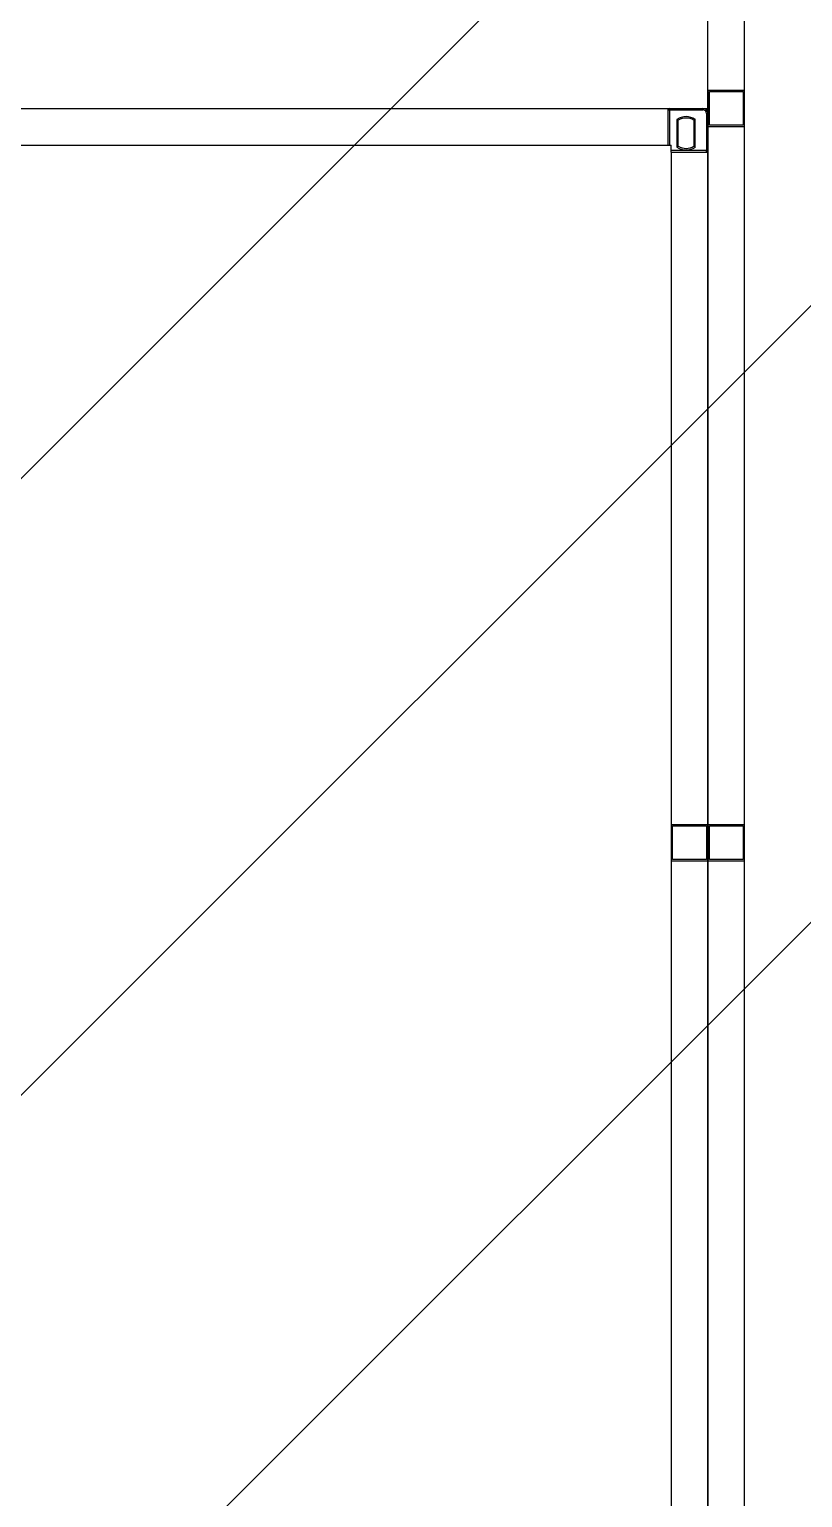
# Model space of a CAD drawing. Header units: millimetres. Extents: x 4133871 to 4440428, y -545651 to -495191.
# Drawn here: x 4199700.3 to 4199889.8, y -500163.6 to -499803.7 of the extents above; entities that cross this region are included whole.
import ezdxf

# ---------------------------------------------------------------- set-up
doc = ezdxf.new("R2010")
doc.units = ezdxf.units.MM
doc.header["$LTSCALE"] = 60
doc.layers.add('3', color=3, linetype='Continuous')

# ---------------------------------------------------------------- blocks, each defined once
blk = doc.blocks.new('KEY PLAN_NEW')
at = {"color": 253}
for p, q in [((-1280.86, -1428.38), (-1280.86, -1135.5)), ((-1283.86, -1190.44), (-1283.86, -1193.44)), ((-1283.86, -1190.44), (-1280.86, -1190.44)), ((-1283.74, -1193.32), (-1283.74, -1190.56)), ((-1283.74, -1190.56), (-1280.98, -1190.56)), ((-1280.98, -1190.56), (-1280.98, -1193.32)), ((-1280.98, -1190.56), (-1280.98, -1193.32)), ((-1280.86, -1193.44), (-1280.86, -1190.44)), ((-1280.86, -1193.44), (-1283.86, -1193.44)), ((-1280.98, -1193.32), (-1283.74, -1193.32)), ((-1340.62, -1194.94), (-1287.1, -1194.94)), ((-1287.1, -1194.94), (-1286.86, -1194.94)), ((-1286.86, -1195.5), (-1286.86, -1194.94)), ((-1286.86, -1195.5), (-1286.86, -1308.38)), ((-1286.86, -1250.44), (-1286.86, -1253.44)), ((-1286.86, -1250.44), (-1283.86, -1250.44)), ((-1286.74, -1253.32), (-1286.74, -1250.56)), ((-1286.74, -1250.56), (-1283.98, -1250.56)), ((-1283.98, -1250.56), (-1283.98, -1253.32)), ((-1283.98, -1250.56), (-1283.98, -1253.32)), ((-1283.86, -1250.44), (-1283.86, -1253.44)), ((-1283.86, -1250.44), (-1280.86, -1250.44)), ((-1283.86, -1253.44), (-1283.86, -1250.44)), ((-1283.74, -1253.32), (-1283.74, -1250.56)), ((-1283.74, -1250.56), (-1280.98, -1250.56)), ((-1280.98, -1250.56), (-1280.98, -1253.32)), ((-1280.98, -1250.56), (-1280.98, -1253.32)), ((-1280.86, -1253.44), (-1280.86, -1250.44)), ((-1283.86, -1253.44), (-1286.86, -1253.44)), ((-1283.98, -1253.32), (-1286.74, -1253.32)), ((-1280.86, -1253.44), (-1283.86, -1253.44)), ((-1280.98, -1253.32), (-1283.74, -1253.32))]:
    blk.add_line(p, q, dxfattribs=at)
at = {"color": 253, "linetype": 'Continuous'}
for p, q in [((-1287.1, -1194.94), (-1287.1, -1191.94)), ((-1287.1, -1192.06), (-1286.98, -1192.06)), ((-1286.98, -1191.94), (-1286.98, -1192.06)), ((-1286.98, -1194.94), (-1286.98, -1192.06)), ((-1286.98, -1192.06), (-1284.27, -1192.06)), ((-1284.27, -1192.06), (-1284.27, -1191.94)), ((-1283.98, -1192.06), (-1283.98, -1192.06)), ((-1283.98, -1192.06), (-1283.98, -1192.06)), ((-1283.98, -1192.35), (-1283.86, -1192.35)), ((-1283.98, -1192.35), (-1283.98, -1195.38)), ((-1286.4, -1192.84), (-1286.4, -1195.1)), ((-1286.28, -1195.04), (-1286.28, -1192.91)), ((-1285.01, -1192.91), (-1285.01, -1195.04)), ((-1284.89, -1195.1), (-1284.89, -1192.84)), ((-1283.98, -1195.38), (-1286.86, -1195.38)), ((-1286.86, -1195.5), (-1283.86, -1195.5)), ((-1283.98, -1195.5), (-1283.98, -1195.38)), ((-1283.98, -1195.38), (-1283.86, -1195.38))]:
    blk.add_line(p, q, dxfattribs=at)
at = {"color": 253}
for points in [[(-1283.86, -1131.94), (-1223.86, -1131.94), (-1223.86, -1431.94), (-1283.86, -1431.94)], [(-1343.86, -1191.94), (-1283.86, -1191.94), (-1283.86, -1311.94), (-1343.86, -1311.94)]]:
    blk.add_lwpolyline(points, close=True, dxfattribs=at)
at = {"color": 253, "linetype": 'Continuous'}
for centre, radius, start, end in [((-1286.98, -1192.06), 0.12, 90, 180), ((-1284.27, -1192.35), 0.41, 0, 90), ((-1284.27, -1192.35), 0.29, 0, 90), ((-1285.64, -1193.97), 1.36, 56.2792, 123.7208), ((-1285.64, -1193.97), 1.24, 59.1964, 120.8036), ((-1285.64, -1193.97), 1.36, 236.2792, 303.7208), ((-1285.64, -1193.97), 1.24, 239.1964, 300.8036), ((-1283.98, -1195.38), 0.12, 270, 0)]:
    blk.add_arc(centre, radius, start, end, dxfattribs=at)
for points, knots in [([(-1286.28, -1192.91), (-1286.28, -1192.91, 46), (-1286.28, -1192.91, 46), (-1286.28, -1192.91, 46), (-1286.28, -1192.91, 46), (-1286.28, -1192.91, 46), (-1286.28, -1192.91, 46), (-1286.28, -1192.91, 46), (-1286.28, -1192.91, 46), (-1286.28, -1192.91, 46), (-1286.28, -1192.9, 46), (-1286.29, -1192.9, 46), (-1286.29, -1192.9, 46), (-1286.29, -1192.9, 46), (-1286.29, -1192.9, 46), (-1286.29, -1192.9, 46), (-1286.3, -1192.9, 46), (-1286.3, -1192.9, 46), (-1286.3, -1192.9, 46), (-1286.3, -1192.9, 46), (-1286.3, -1192.89, 46), (-1286.3, -1192.89, 46), (-1286.31, -1192.89, 46), (-1286.31, -1192.89, 46), (-1286.32, -1192.89, 46), (-1286.32, -1192.89, 46), (-1286.32, -1192.88, 46), (-1286.32, -1192.88, 46), (-1286.32, -1192.88, 46), (-1286.32, -1192.88, 46), (-1286.33, -1192.88, 46), (-1286.33, -1192.88, 46), (-1286.34, -1192.88, 46), (-1286.34, -1192.87, 46), (-1286.35, -1192.87, 46), (-1286.35, -1192.87, 46), (-1286.35, -1192.87, 46), (-1286.35, -1192.87, 46), (-1286.36, -1192.86, 46), (-1286.36, -1192.86, 46), (-1286.36, -1192.86, 46), (-1286.36, -1192.86, 46), (-1286.37, -1192.86, 46), (-1286.37, -1192.86, 46), (-1286.38, -1192.85, 46), (-1286.38, -1192.85, 46), (-1286.39, -1192.85, 46), (-1286.39, -1192.85, 46), (-1286.39, -1192.84, 46), (-1286.39, -1192.84, 46), (-1286.39, -1192.84, 46), (-1286.4, -1192.84, 46), (-1286.4, -1192.84, 46), (-1286.4, -1192.84, 46)], [0, 0, 0, 0, 0.06206, 0.12459, 0.12459, 0.155854, 0.155854, 0.171487, 0.171487, 0.187119, 0.187119, 0.249648, 0.249648, 0.312178, 0.312178, 0.343442, 0.343442, 0.359075, 0.359075, 0.374707, 0.374707, 0.437236, 0.437236, 0.499766, 0.499766, 0.53103, 0.53103, 0.546663, 0.546663, 0.562295, 0.562295, 0.624824, 0.624824, 0.687353, 0.687353, 0.749883, 0.749883, 0.765515, 0.765515, 0.781147, 0.781147, 0.812412, 0.812412, 0.874941, 0.874941, 0.937471, 0.937471, 0.968735, 0.968735, 0.984368, 0.992184, 0.992184, 1, 1, 1, 1]), ([(-1284.89, -1192.84), (-1284.89, -1192.84, 46), (-1284.89, -1192.84, 46), (-1284.89, -1192.84, 46), (-1284.89, -1192.84, 46), (-1284.89, -1192.84, 46), (-1284.89, -1192.85, 46), (-1284.9, -1192.85, 46), (-1284.9, -1192.85, 46), (-1284.91, -1192.85, 46), (-1284.91, -1192.86, 46), (-1284.92, -1192.86, 46), (-1284.92, -1192.86, 46), (-1284.92, -1192.86, 46), (-1284.93, -1192.86, 46), (-1284.93, -1192.86, 46), (-1284.93, -1192.87, 46), (-1284.93, -1192.87, 46), (-1284.93, -1192.87, 46), (-1284.94, -1192.87, 46), (-1284.94, -1192.87, 46), (-1284.95, -1192.88, 46), (-1284.95, -1192.88, 46), (-1284.96, -1192.88, 46), (-1284.96, -1192.88, 46), (-1284.96, -1192.88, 46), (-1284.96, -1192.88, 46), (-1284.96, -1192.88, 46), (-1284.97, -1192.89, 46), (-1284.97, -1192.89, 46), (-1284.97, -1192.89, 46), (-1284.97, -1192.89, 46), (-1284.98, -1192.89, 46), (-1284.98, -1192.89, 46), (-1284.99, -1192.9, 46), (-1284.99, -1192.9, 46), (-1284.99, -1192.9, 46), (-1284.99, -1192.9, 46), (-1284.99, -1192.9, 46), (-1284.99, -1192.9, 46), (-1284.99, -1192.9, 46), (-1284.99, -1192.9, 46), (-1285, -1192.9, 46), (-1285, -1192.9, 46), (-1285, -1192.91, 46), (-1285, -1192.91, 46), (-1285, -1192.91, 46), (-1285, -1192.91, 46), (-1285, -1192.91, 46), (-1285, -1192.91, 46), (-1285.01, -1192.91, 46), (-1285.01, -1192.91, 46), (-1285.01, -1192.91, 46), (-1285.01, -1192.91, 46)], [0, 0, 0, 0, 0.00782, 0.00782, 0.015639, 0.031279, 0.031279, 0.062557, 0.062557, 0.125114, 0.125114, 0.187671, 0.187671, 0.21895, 0.21895, 0.234589, 0.234589, 0.250228, 0.250228, 0.312785, 0.312785, 0.375342, 0.375342, 0.437899, 0.437899, 0.453538, 0.453538, 0.469178, 0.469178, 0.500456, 0.500456, 0.563013, 0.563013, 0.62557, 0.62557, 0.641209, 0.641209, 0.656849, 0.656849, 0.688127, 0.688127, 0.750684, 0.750684, 0.813241, 0.813241, 0.828881, 0.828881, 0.84452, 0.84452, 0.875798, 0.875798, 0.938355, 1, 1, 1, 1]), ([(-1286.28, -1195.04), (-1286.28, -1195.04, 46), (-1286.28, -1195.04, 46), (-1286.28, -1195.04, 46), (-1286.28, -1195.04, 46), (-1286.28, -1195.04, 46), (-1286.28, -1195.04, 46), (-1286.28, -1195.04, 46), (-1286.28, -1195.04, 46), (-1286.28, -1195.04, 46), (-1286.28, -1195.04, 46), (-1286.29, -1195.04, 46), (-1286.29, -1195.05, 46), (-1286.29, -1195.05, 46), (-1286.29, -1195.05, 46), (-1286.29, -1195.05, 46), (-1286.3, -1195.05, 46), (-1286.3, -1195.05, 46), (-1286.3, -1195.05, 46), (-1286.3, -1195.05, 46), (-1286.3, -1195.05, 46), (-1286.3, -1195.05, 46), (-1286.31, -1195.06, 46), (-1286.31, -1195.06, 46), (-1286.32, -1195.06, 46), (-1286.32, -1195.06, 46), (-1286.32, -1195.06, 46), (-1286.32, -1195.06, 46), (-1286.32, -1195.06, 46), (-1286.32, -1195.06, 46), (-1286.33, -1195.07, 46), (-1286.33, -1195.07, 46), (-1286.34, -1195.07, 46), (-1286.34, -1195.07, 46), (-1286.35, -1195.08, 46), (-1286.35, -1195.08, 46), (-1286.35, -1195.08, 46), (-1286.35, -1195.08, 46), (-1286.36, -1195.08, 46), (-1286.36, -1195.08, 46), (-1286.36, -1195.09, 46), (-1286.36, -1195.09, 46), (-1286.37, -1195.09, 46), (-1286.37, -1195.09, 46), (-1286.38, -1195.09, 46), (-1286.38, -1195.1, 46), (-1286.39, -1195.1, 46), (-1286.39, -1195.1, 46), (-1286.39, -1195.1, 46), (-1286.39, -1195.1, 46), (-1286.39, -1195.1, 46), (-1286.4, -1195.1, 46), (-1286.4, -1195.1, 46), (-1286.4, -1195.1, 46)], [0, 0, 0, 0, 0.06206, 0.12459, 0.12459, 0.155854, 0.155854, 0.171487, 0.171487, 0.187119, 0.187119, 0.249648, 0.249648, 0.312178, 0.312178, 0.343442, 0.343442, 0.359075, 0.359075, 0.374707, 0.374707, 0.437236, 0.437236, 0.499766, 0.499766, 0.53103, 0.53103, 0.546663, 0.546663, 0.562295, 0.562295, 0.624824, 0.624824, 0.687353, 0.687353, 0.749883, 0.749883, 0.765515, 0.765515, 0.781147, 0.781147, 0.812412, 0.812412, 0.874941, 0.874941, 0.937471, 0.937471, 0.968735, 0.968735, 0.984368, 0.992184, 0.992184, 1, 1, 1, 1]), ([(-1284.89, -1195.1), (-1284.89, -1195.1, 46), (-1284.89, -1195.1, 46), (-1284.89, -1195.1, 46), (-1284.89, -1195.1, 46), (-1284.89, -1195.1, 46), (-1284.89, -1195.1, 46), (-1284.9, -1195.1, 46), (-1284.9, -1195.1, 46), (-1284.91, -1195.09, 46), (-1284.91, -1195.09, 46), (-1284.92, -1195.09, 46), (-1284.92, -1195.09, 46), (-1284.92, -1195.09, 46), (-1284.93, -1195.08, 46), (-1284.93, -1195.08, 46), (-1284.93, -1195.08, 46), (-1284.93, -1195.08, 46), (-1284.93, -1195.08, 46), (-1284.94, -1195.08, 46), (-1284.94, -1195.07, 46), (-1284.95, -1195.07, 46), (-1284.95, -1195.07, 46), (-1284.96, -1195.07, 46), (-1284.96, -1195.06, 46), (-1284.96, -1195.06, 46), (-1284.96, -1195.06, 46), (-1284.96, -1195.06, 46), (-1284.97, -1195.06, 46), (-1284.97, -1195.06, 46), (-1284.97, -1195.06, 46), (-1284.97, -1195.06, 46), (-1284.98, -1195.05, 46), (-1284.98, -1195.05, 46), (-1284.99, -1195.05, 46), (-1284.99, -1195.05, 46), (-1284.99, -1195.05, 46), (-1284.99, -1195.05, 46), (-1284.99, -1195.05, 46), (-1284.99, -1195.05, 46), (-1284.99, -1195.05, 46), (-1284.99, -1195.05, 46), (-1285, -1195.04, 46), (-1285, -1195.04, 46), (-1285, -1195.04, 46), (-1285, -1195.04, 46), (-1285, -1195.04, 46), (-1285, -1195.04, 46), (-1285, -1195.04, 46), (-1285, -1195.04, 46), (-1285.01, -1195.04, 46), (-1285.01, -1195.04, 46), (-1285.01, -1195.04, 46), (-1285.01, -1195.04, 46)], [0, 0, 0, 0, 0.00782, 0.00782, 0.015639, 0.031279, 0.031279, 0.062557, 0.062557, 0.125114, 0.125114, 0.187671, 0.187671, 0.21895, 0.21895, 0.234589, 0.234589, 0.250228, 0.250228, 0.312785, 0.312785, 0.375342, 0.375342, 0.437899, 0.437899, 0.453538, 0.453538, 0.469178, 0.469178, 0.500456, 0.500456, 0.563013, 0.563013, 0.62557, 0.62557, 0.641209, 0.641209, 0.656849, 0.656849, 0.688127, 0.688127, 0.750684, 0.750684, 0.813241, 0.813241, 0.828881, 0.828881, 0.84452, 0.84452, 0.875798, 0.875798, 0.938355, 1, 1, 1, 1])]:
    blk.add_open_spline(points, degree=3, knots=knots, dxfattribs=at)

msp = doc.modelspace()

# ---------------------------------------------------------------- hatches: boundary and pattern name
at = {"layer": '3'}
h = msp.add_hatch(dxfattribs=at)
h.set_pattern_fill('ANSI31', color=256, scale=855.36)
h.set_pattern_definition([(45, (-12566.07, -107751.94), (-75.603857, 75.603857), [])])
h.paths.add_polyline_path([(4199046.58, -500083.05), (4199226.58, -500083.05), (4199226.58, -499723.05), (4199766.58, -499723.05), (4199766.58, -499543.05), (4200866.58, -499543.05), (4200866.58, -499665.45), (4201706.94, -499665.45), (4201706.94, -500263.05), (4201766.58, -500263.05), (4201766.58, -501723.05), (4200515.58, -501723.05), (4200515.58, -501727.55), (4200506.58, -501727.55), (4200506.58, -501903.05), (4199946.58, -501903.05), (4199946.58, -501543.05), (4199586.58, -501543.05), (4199586.58, -501183.05), (4199226.58, -501183.05), (4199226.58, -500823.05), (4198686.58, -500823.05), (4198686.58, -500443.05), (4199046.58, -500443.05)])

# ---------------------------------------------------------------- block references
at = {"xscale": 3, "yscale": 3, "zscale": 3}
msp.add_blockref('KEY PLAN_NEW', (4203718.16, -496247.22), dxfattribs=at)

doc.saveas('drawing.dxf')
